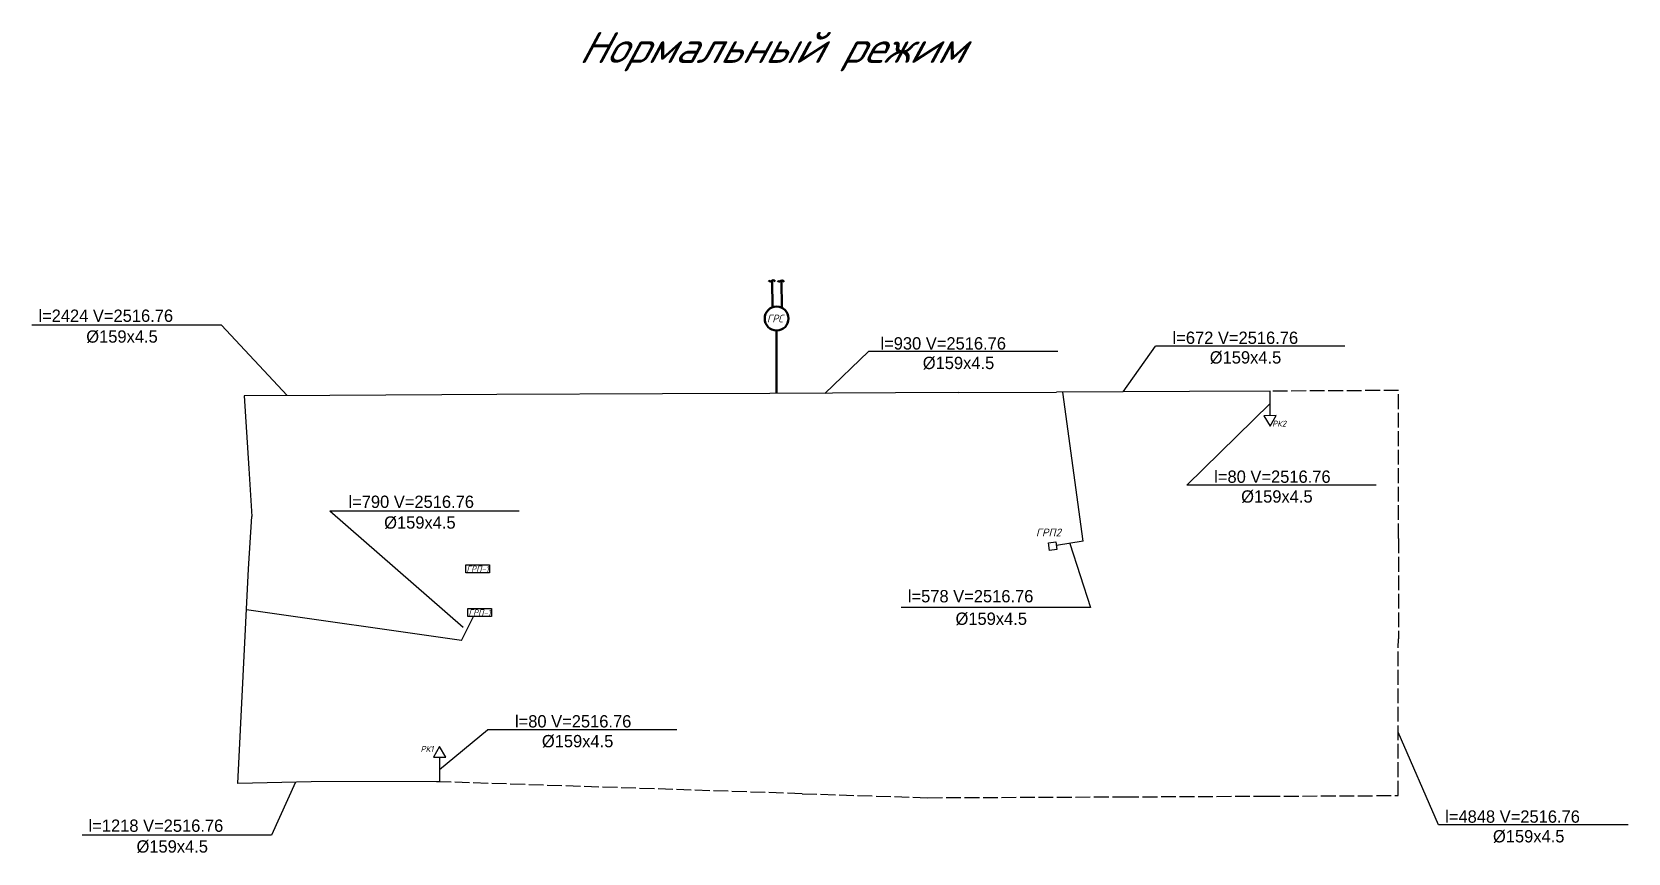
# Model space of a CAD drawing. Header units: millimetres. Extents: x -710977 to 10671, y -929782 to 89628.
# Drawn here: x 2018 to 2537, y 3011 to 3277 of the extents above; entities that cross this region are included whole.
import ezdxf

# ---------------------------------------------------------------- set-up
doc = ezdxf.new("R2010")
doc.units = ezdxf.units.MM
doc.header["$LTSCALE"] = 0.4
doc.linetypes.add('ACAD_ISO02W100', pattern=[15, 12, -3])
doc.layers.add('5', color=7, linetype='Continuous', lineweight=25)
doc.layers.add('тп_кварт', color=176, linetype='Continuous', lineweight=30)
doc.layers.add('СхемаГидравлика', color=7, linetype='Continuous')
doc.styles.add('OSNOVNOY', font='simplex.shx', dxfattribs={"oblique": 15, "height": 2.5})
doc.styles.add('текстовый', font='isocpeui.ttf', dxfattribs={"height": 5})

msp = doc.modelspace()

# ---------------------------------------------------------------- linework, layer by layer
at = {"color": 2, "ltscale": 0.5}
for p, q in [((2079.986, 3182.144), (2018.483, 3182.144)), ((2101.302, 3159.276), (2079.986, 3182.144)), ((2275.828, 3160.022), (2290.035, 3173.568)), ((2351.538, 3173.568), (2290.035, 3173.568)), ((2372.676, 3160.551), (2383.202, 3175.365)), ((2444.704, 3175.365), (2383.202, 3175.365)), ((2393.386, 3130.203), (2420.397, 3156.764)), ((2454.889, 3130.203), (2393.386, 3130.203)), ((2158.443, 3084.008), (2115.182, 3121.751)), ((2176.684, 3121.751), (2115.182, 3121.751)), ((2355.394, 3111.291), (2362.169, 3090.515)), ((2362.169, 3090.515), (2300.667, 3090.515)), ((2150.84, 3037.922), (2166.385, 3050.764)), ((2227.888, 3050.764), (2166.385, 3050.764)), ((2475.133, 3019.881), (2462.04, 3050.036)), ((2103.996, 3033.754), (2096.292, 3016.566)), ((2096.292, 3016.566), (2034.789, 3016.566)), ((2536.635, 3019.881), (2475.133, 3019.881))]:
    msp.add_line(p, q, dxfattribs=at)
at = {"color": 90}
msp.add_lwpolyline([(2418.429, 3152.772), (2420.429, 3149.381), (2422.366, 3152.809)], close=True, dxfattribs=at)
at = {"color": 2, "ltscale": 0.5}
for points in [[(2351.229, 3109.318), (2348.798, 3108.98), (2348.445, 3111.519), (2350.876, 3111.856)], [(2159.336, 3104.315), (2167.036, 3104.315), (2167.036, 3101.715), (2159.336, 3101.715)], [(2159.985, 3090.135), (2167.685, 3090.135), (2167.685, 3087.535), (2159.985, 3087.535)]]:
    msp.add_lwpolyline(points, close=True, dxfattribs=at)
at = {"color": 2}
msp.add_lwpolyline([(2152.809, 3041.914), (2150.809, 3045.305), (2148.872, 3041.878)], close=True, dxfattribs=at)
at = {"layer": 'СхемаГидравлика', "color": 90, "lineweight": 50}
for p, q in [((2258.854, 3187.93), (2258.789, 3196.647)), ((2261.885, 3187.812), (2261.831, 3196.643)), ((2260.167, 3180.427), (2260.167, 3160.022))]:
    msp.add_line(p, q, dxfattribs=at)
at = {"layer": 'СхемаГидравлика', "color": 90, "lineweight": 30}
for p, q in [((2420.397, 3160.738), (2394.305, 3160.652)), ((2115.211, 3159.342), (2087.393, 3159.211)), ((2087.393, 3159.211), (2088.896, 3135.579)), ((2151.566, 3159.512), (2115.211, 3159.342)), ((2169.456, 3159.596), (2151.566, 3159.512)), ((2223.177, 3159.849), (2169.456, 3159.596)), ((2258.038, 3160.012), (2223.177, 3159.849)), ((2319.144, 3160.299), (2258.038, 3160.012)), ((2319.144, 3160.299), (2351.046, 3160.449)), ((2394.305, 3160.652), (2351.046, 3160.449)), ((2359.736, 3111.995), (2353.178, 3160.459)), ((2088.896, 3135.579), (2089.9, 3119.998)), ((2088.808, 3103.055), (2089.9, 3119.998)), ((2085.291, 3033.372), (2088.808, 3103.055)), ((2157.981, 3079.82), (2088.136, 3089.73)), ((2157.981, 3079.82), (2161.839, 3087.535)), ((2109.184, 3033.86), (2085.291, 3033.372)), ((2150.84, 3033.948), (2109.184, 3033.86))]:
    msp.add_line(p, q, dxfattribs=at)
at = {"layer": 'СхемаГидравлика', "color": 90, "linetype": 'ACAD_ISO02W100', "lineweight": 30}
for p, q in [((2462.105, 3160.957), (2420.397, 3160.738)), ((2462.075, 3112.913), (2462.105, 3160.971)), ((2462.075, 3112.913), (2462.055, 3080.287)), ((2462.025, 3029.425), (2462.055, 3080.287)), ((2268.511, 3030.027), (2149.238, 3033.948)), ((2268.511, 3030.027), (2309.239, 3028.727)), ((2309.239, 3028.727), (2373.047, 3029.018)), ((2373.047, 3029.018), (2418.922, 3029.228)), ((2418.922, 3029.228), (2462.025, 3029.425))]:
    msp.add_line(p, q, dxfattribs=at)
at = {"layer": 'СхемаГидравлика', "color": 3, "lineweight": 30}
msp.add_line((2359.736, 3111.995), (2351.052, 3110.587), dxfattribs=at)
at = {"layer": 'СхемаГидравлика', "color": 90, "lineweight": 50}
msp.add_circle((2260.23, 3184.304), 3.878, dxfattribs=at)
for points in [[(2259.724, 3196.302), (2259.08, 3196.752), (2258.267, 3196.386), (2257.591, 3196.633)], [(2262.667, 3196.245), (2262.024, 3196.696), (2261.211, 3196.33), (2260.535, 3196.576)]]:
    msp.add_spline(points, degree=3, dxfattribs=at)
at = {"layer": 'тп_кварт', "color": 90}
for p, q in [((2420.397, 3152.79), (2420.397, 3160.738)), ((2150.84, 3041.896), (2150.84, 3033.948))]:
    msp.add_line(p, q, dxfattribs=at)

# ---------------------------------------------------------------- texts
at = {"color": 7, "lineweight": 25, "style": 'текстовый', "oblique": 15}
msp.add_text('Нормальный режим', height=10, dxfattribs=at).set_placement((2195.91, 3267.312))
at = {"color": 2, "ltscale": 0.5, "attachment_point": 1}
for s, width, gutter_width, insert, char_height in [('l={\\Ftxt|c204;2424} V=2516.76', 59.74451, 15, (2020.583, 3187.229), 4), ('%%C159x4.5', 29.42164, 15, (2036.13, 3180.477), 4), ('l={\\Ftxt|c204;930} V=2516.76', 59.32462, 15, (2293.936, 3178.252), 4), ('l={\\Ftxt|c204;672} V=2516.76', 58.62515, 15, (2388.771, 3180.069), 4), ('%%C159x4.5', 29.42164, 15, (2307.682, 3171.901), 4), ('%%C159x4.5', 29.42164, 15, (2400.849, 3173.698), 4), ('l={\\Ftxt|c204;80} V=2516.76', 50.81003, 15, (2402.289, 3134.972), 4), ('l={\\Ftxt|c204;790} V=2516.76', 57.84243, 15, (2121.239, 3126.814), 4), ('%%C159x4.5', 29.42164, 15, (2411.033, 3128.537), 4), ('%%C159x4.5', 29.42164, 15, (2132.828, 3120.085), 4), ('{\\fISOCPEUR|b0|i1|c204|p34;ГРП-1}', 15.19924, 12.5, (2159.555, 3104.026), 2), ('l={\\Ftxt|c204;578} V=2516.76', 65.07875, 15, (2302.831, 3096.163), 4), ('{\\fISOCPEUR|b0|i1|c204|p34;ГРП-1}', 7.48093, 12.5, (2160.204, 3089.847), 2), ('%%C159x4.5', 29.42164, 15, (2318.313, 3088.849), 4), ('l={\\Ftxt|c204;80} V=2516.76', 50.81003, 15, (2175.288, 3055.532), 4), ('%%C159x4.5', 29.42164, 15, (2184.032, 3049.097), 4), ('l={\\Ftxt|c204;1218} V=2516.76', 57.5759, 15, (2036.874, 3021.65), 4), ('l={\\Ftxt|c204;4848} V=2516.76', 61.74779, 15, (2477.268, 3024.611), 4), ('%%C159x4.5', 29.42164, 15, (2492.779, 3018.214), 4), ('%%C159x4.5', 29.42164, 15, (2052.436, 3014.9), 4)]:
    msp.add_mtext_dynamic_manual_height_columns(s, width=width, gutter_width=gutter_width, heights=[0], dxfattribs=dict(at, insert=insert, char_height=char_height))
at = {"layer": '5', "color": 7, "style": 'OSNOVNOY', "oblique": 15}
for s, height, p in [('РК2', 1.9238, (2421.056, 3149.203)), ('ГРП2', 2.5, (2344.393, 3113.596)), ('РК1', 1.9238, (2144.634, 3043.592))]:
    msp.add_text(s, height=height, dxfattribs=at).set_placement(p)
at = {"layer": 'СхемаГидравлика', "color": 90, "lineweight": 50, "style": 'OSNOVNOY', "oblique": 15, "width": 0.9}
msp.add_text('ГРС', height=2.5, dxfattribs=at).set_placement((2257.091, 3183.069))

doc.saveas('drawing.dxf')
